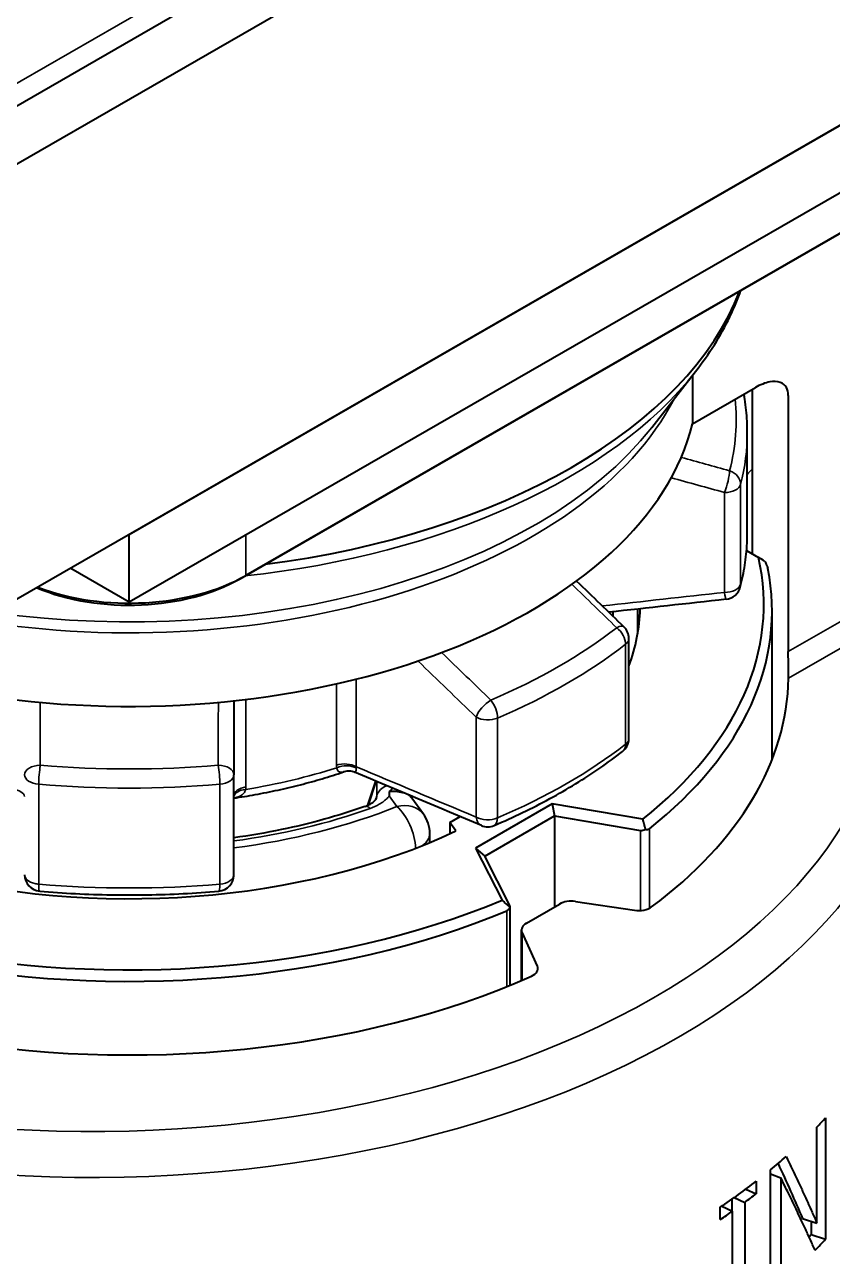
# Model space of a CAD drawing. Header units: millimetres. Extents: x 0 to 51860, y 0 to 5940.
# Drawn here: x 8018.12 to 8050.8, y 4172.62 to 4222.45 of the extents above; entities that cross this region are included whole.
import ezdxf

# ---------------------------------------------------------------- set-up
doc = ezdxf.new("R2010")
doc.units = ezdxf.units.MM
doc.header["$LTSCALE"] = 10
doc.layers.add('가시적인 것(ISO)', color=3, linetype='Continuous', lineweight=40)
doc.layers.add('가시적인 좁은 것(ISO)', color=3, linetype='Continuous', lineweight=35)

msp = doc.modelspace()

# ---------------------------------------------------------------- linework, layer by layer
at = {"layer": '가시적인 것(ISO)'}
for p, q in [((7719.6306, 4047.4586), (8041.1284, 4232.5969)), ((8044.8417, 4232.3706), (7717.027, 4043.5947)), ((8069.4962, 4228.9636), (7692.3726, 4011.7926)), ((8022.3557, 4201.8173), (8069.4962, 4228.9636)), ((8022.3557, 4199.0921), (8069.4962, 4226.2385)), ((8062.4251, 4220.5262), (8027.0698, 4200.1664)), ((8026.8341, 4200.0296), (8062.1894, 4220.3894)), ((8043.4901, 4206.1504), (8045.2591, 4208.4107)), ((8045.14, 4208.2585), (8045.14, 4206.3008)), ((8045.14, 4206.3008), (8047.6819, 4207.7646)), ((8047.5611, 4201.0314), (8047.5611, 4207.6951)), ((8049.0124, 4207.4407), (8049.0124, 4197.0851)), ((8047.3557, 4201.9148), (8047.3557, 4205.9557)), ((8022.3557, 4199.0921), (8022.3557, 4201.8173)), ((8047.3238, 4201.1681), (8047.8091, 4200.8886)), ((8019.9896, 4200.4547), (8022.3557, 4199.0921)), ((8041.919, 4198.6908), (8041.919, 4198.5145)), ((8042.9191, 4198.8013), (8042.9191, 4197.7983)), ((8048.3557, 4192.7078), (8048.3557, 4198.7144)), ((8041.919, 4198.1963), (8041.919, 4198.1963)), ((8042.5648, 4193.5658), (8042.5648, 4197.6066)), ((8026.5891, 4195.0922), (8026.5891, 4192.0944)), ((8026.5891, 4188.0536), (8026.5891, 4192.0944)), ((8032.3183, 4191.8403), (8031.997, 4190.8655)), ((8034.2547, 4190.5073), (8033.7791, 4191.159)), ((8039.4662, 4190.9236), (8036.3579, 4189.1336)), ((8043.1262, 4190.3037), (8039.4662, 4190.9236)), ((8039.4662, 4190.9236), (8039.562, 4190.4348)), ((8035.3193, 4190.1643), (8035.7384, 4190.4057)), ((8035.5658, 4189.8344), (8035.3193, 4190.1643)), ((8035.3193, 4190.1643), (8035.3193, 4189.7183)), ((8036.7336, 4188.806), (8039.562, 4190.4348)), ((8039.562, 4190.4348), (8043.0321, 4189.847)), ((8039.562, 4190.4348), (8039.562, 4186.7545)), ((8034.511, 4189.3619), (8034.511, 4189.7213)), ((8036.3579, 4189.1336), (8036.7336, 4188.806)), ((8036.3579, 4189.1336), (8037.4344, 4187.026)), ((8037.7542, 4186.8077), (8036.7336, 4188.806)), ((8037.7677, 4183.5882), (8037.7677, 4186.7646)), ((8038.4173, 4186.0953), (8039.7639, 4186.8708)), ((8040.4023, 4186.971), (8042.7908, 4186.615)), ((8038.222, 4183.7776), (8038.222, 4185.8239)), ((8038.8615, 4184.3522), (8038.2433, 4185.7277)), ((8050.5234, 4178.223), (8050.5234, 4173.3178)), ((8050.1708, 4173.9621), (8050.1708, 4177.8458)), ((8048.293, 4171.2071), (8048.293, 4176.1124)), ((8048.293, 4175.9517), (8048.7128, 4175.7903)), ((8048.7128, 4175.7903), (8048.7128, 4171.5608)), ((8047.2927, 4175.332), (8047.7152, 4175.1508)), ((8047.7152, 4175.6516), (8047.7152, 4175.1508)), ((8046.7268, 4174.9245), (8046.7268, 4174.4556)), ((8046.8248, 4174.9934), (8047.2523, 4174.8012)), ((8047.2523, 4174.8012), (8047.2523, 4170.8977)), ((8046.2634, 4174.106), (8046.2634, 4174.6068)), ((8046.3224, 4174.6465), (8046.7541, 4174.4427)), ((8046.7541, 4170.5392), (8046.7541, 4174.4427)), ((8049.5873, 4174.1478), (8050.1708, 4173.9621)), ((8049.9329, 4174.0379), (8049.9329, 4173.4959)), ((8049.9329, 4173.4959), (8050.5234, 4173.3178))]:
    msp.add_line(p, q, dxfattribs=at)
for centre, radius, start, end in [((8046.4262, 4199.8609), 0.6667, 276.33522, 345.57018), ((8041.8982, 4197.6066), 0.6667, 0, 45.91535), ((8041.8982, 4193.5658), 0.6667, 307.8188, 0), ((8033.1777, 4189.7213), 1.3333, 0, 36.12263), ((8036.8541, 4190.6611), 0.6667, 247.27669, 293.13354), ((8018.7891, 4188.0536), 0.6667, 180, 265.12284), ((8025.9224, 4188.0536), 0.6667, 274.87716, 0)]:
    msp.add_arc(centre, radius, start, end, dxfattribs=at)
for centre, major_axis, ratio, start_param, end_param in [((8022.3557, 4214.8371), (25.3011, 0), 0.5758617, 4.9313106, 6.0642637), ((8022.3557, 4208.1107), (23, 0), 0.5758617, 4.4589774, 6.1461037), ((8022.3557, 4198.9869), (25.6667, 0), 0.5758617, 5.655243, 6.4122055), ((7878.7937, 4298.0633), (-256.6027, 148.1499), 0.0015778, 3.9929747, 3.9942563), ((8022.3557, 4202.881), (-6.6667, 0), 0.5758617, 0.9826053, 2.3561945), ((8022.3557, 4198.7144), (26, 0), 0.5758617, 5.655243, 6.3985225), ((8022.3557, 4202.6085), (6.3333, 0), 0.5758617, 4.081007, 5.4977871), ((8046.4262, 4199.8609), (0.0736, -0.6626), 0.077522, 6.2830174, 6.2831812), ((8022.3557, 4198.9869), (20.6667, 0), 0.5758617, 6.0723677, 6.2685303), ((8022.3557, 4196.12), (26.6667, 0), 0.5758617, 5.6271074, 6.2755288), ((8032.8868, 4190.1198), (0.7718, 1.1555), 0.5748526, 6.0754487, 6.2976784), ((8032.103, 4190.1905), (-0.2238, 0.628), 0.4302636, 6.2830979, 6.2831746), ((7913.4689, 4151.0208), (93.6927, 99.7299), 0.9617983, 5.7406159, 5.7437633), ((8022.3557, 4198.9869), (-20.6667, 0), 0.5758617, 1.1359512, 2.2642476), ((8043.1262, 4190.3037), (-0.1091, -0.4536), 0.694389, 0.0474816, 0.6600724), ((8022.3557, 4198.9869), (-25.6667, 0), 0.5758617, 1.2247253, 2.1987386), ((8044.3301, 4226.4038), (97.8529, -95.7891), 0.2440773, 4.8783267, 4.8814719), ((8037.4344, 4187.026), (0.3283, -0.2774), 0.2076062, 6.1302801, 6.7428709), ((8040.2353, 4186.5994), (0.6667, 0), 0.5758617, 1.3175267, 2.3561945), ((8042.9579, 4186.9867), (0.6667, 0), 0.5758617, 4.4591194, 5.6271074), ((8022.3557, 4198.7144), (26, 0), 0.5758617, 4.370937, 5.3403313), ((8038.8887, 4185.8239), (-0.6667, 0), 0.5758617, 5.4977871, 6.5364549), ((8038.2161, 4184.2561), (0.6667, 0), 0.5758617, 5.3684668, 6.5364549), ((8022.3557, 4196.12), (26.6667, 0), 0.5758617, 4.4078036, 5.3684668), ((8020.8378, 4187.1797), (33.5133, 0), 0.5758617, 5.7783725, 5.8005703), ((8020.8378, 4187.1797), (33.5133, 0), 0.5758617, 5.6724615, 5.706266), ((8020.8378, 4187.1797), (33.5133, 0), 0.5758617, 5.5736595, 5.6430095), ((8020.8378, 4186.6788), (-33.5133, 0), 0.5758617, 2.4786387, 2.5014169), ((8020.8378, 4186.6788), (-33.5133, 0), 0.5758617, 2.4320669, 2.454845), ((8020.8378, 4182.2744), (-32.8467, 0), 0.5758617, 2.6537049, 2.6589777), ((8020.8378, 4182.2744), (-33.5133, 0), 0.5758617, 2.6322823, 2.6589777)]:
    msp.add_ellipse(centre, major_axis=major_axis, ratio=ratio, start_param=start_param, end_param=end_param, dxfattribs=at)
for points, knots in [([(8045.2591, 4208.4107), (8045.5356, 4208.764), (8045.7905, 4209.1255), (8046.2547, 4209.8637), (8046.4639, 4210.2403), (8046.8198, 4210.9768), (8046.9701, 4211.3359), (8047.0989, 4211.6993)], [5.07436059, 5.07436059, 5.07436059, 5.07436059, 5.15036511, 5.15036511, 5.22636963, 5.22636963, 5.29651792, 5.29651792, 5.29651792, 5.29651792]), ([(8049.0124, 4207.4407), (8049.0124, 4207.5611), (8048.9822, 4207.6839), (8048.881, 4207.8614), (8048.7851, 4207.9367), (8048.5719, 4208.0164), (8048.4094, 4208.0201), (8048.0887, 4207.9609), (8047.8679, 4207.8717), (8047.6819, 4207.7646)], [0, 0, 0, 0, 0.06627363, 0.06627363, 0.14484515, 0.14484515, 0.24188936, 0.24188936, 0.36026454, 0.36026454, 0.36026454, 0.36026454]), ([(8047.3557, 4205.9557), (8047.3557, 4206.1045), (8047.3519, 4206.2533), (8047.3367, 4206.5506), (8047.3253, 4206.6992), (8047.295, 4206.996), (8047.276, 4207.1442), (8047.2427, 4207.3609), (8047.2313, 4207.4295), (8047.2191, 4207.4981)], [5.49778714, 5.49778714, 5.49778714, 5.49778714, 5.52720821, 5.52720821, 5.55662927, 5.55662927, 5.58605034, 5.58605034, 5.59971661, 5.59971661, 5.59971661, 5.59971661]), ([(8047.0719, 4199.6948), (8047.1096, 4199.8413), (8047.1435, 4199.9882), (8047.204, 4200.2828), (8047.2305, 4200.4305), (8047.276, 4200.7263), (8047.295, 4200.8745), (8047.3253, 4201.1713), (8047.3367, 4201.3199), (8047.3519, 4201.6173), (8047.3557, 4201.7661), (8047.3557, 4201.9148)], [5.35068182, 5.35068182, 5.35068182, 5.35068182, 5.38010288, 5.38010288, 5.40952395, 5.40952395, 5.43894501, 5.43894501, 5.46836608, 5.46836608, 5.49778714, 5.49778714, 5.49778714, 5.49778714]), ([(8048.0564, 4200.7454), (8048.0805, 4200.7026), (8048.1019, 4200.6611), (8048.1508, 4200.5539), (8048.172, 4200.4918), (8048.183, 4200.4374)], [1.019908115, 1.019908115, 1.019908115, 1.019908115, 1.045079287, 1.045079287, 1.087850126, 1.087850126, 1.087850126, 1.087850126]), ([(8049.0216, 4196.0025), (8049.0225, 4196.0717), (8049.0226, 4196.1605), (8049.0211, 4196.3638), (8049.0194, 4196.4782), (8049.0165, 4196.6736), (8049.0151, 4196.763), (8049.013, 4196.9351), (8049.0124, 4197.0177), (8049.0124, 4197.0851)], [-0.18240469, -0.18240469, -0.18240469, -0.18240469, -0.12830529, -0.12830529, -0.07420589, -0.07420589, -0.03710294, -0.03710294, 0, 0, 0, 0]), ([(8037.1161, 4190.048), (8037.5084, 4190.2157), (8037.8926, 4190.3901), (8038.6432, 4190.7521), (8039.0096, 4190.9396), (8039.7234, 4191.3271), (8040.0708, 4191.5272), (8040.7455, 4191.9393), (8041.0728, 4192.1513), (8041.7061, 4192.5868), (8042.0121, 4192.8103), (8042.3069, 4193.0391)], [4.56528365, 4.56528365, 4.56528365, 4.56528365, 4.62412578, 4.62412578, 4.68296791, 4.68296791, 4.74181005, 4.74181005, 4.80065218, 4.80065218, 4.85949431, 4.85949431, 4.85949431, 4.85949431]), ([(8026.5891, 4191.1544), (8026.8782, 4191.1973), (8027.1655, 4191.2447), (8027.761, 4191.3526), (8028.0687, 4191.4141), (8028.6778, 4191.5471), (8028.9792, 4191.6187), (8029.5748, 4191.7719), (8029.8689, 4191.8534), (8030.449, 4192.0263), (8030.735, 4192.1176), (8031.0164, 4192.2136)], [4.17928294, 4.17928294, 4.17928294, 4.17928294, 4.23205722, 4.23205722, 4.28952356, 4.28952356, 4.34698989, 4.34698989, 4.40445623, 4.40445623, 4.46192257, 4.46192257, 4.46192257, 4.46192257]), ([(8031.4666, 4192.1982), (8031.402, 4192.2255), (8031.3304, 4192.2423), (8031.1869, 4192.2507), (8031.1132, 4192.2424), (8031.035, 4192.2197), (8031.0257, 4192.2168), (8031.0164, 4192.2136)], [0, 0, 0, 0, 0.034395912, 0.034395912, 0.068870535, 0.068870535, 0.073594708, 0.073594708, 0.073594708, 0.073594708]), ([(8031.8792, 4190.8185), (8031.9879, 4190.8572), (8032.0842, 4190.9037), (8032.2264, 4190.9925), (8032.277, 4191.0359), (8032.3355, 4191.0998), (8032.3476, 4191.1218), (8032.3534, 4191.135), (8032.3542, 4191.137), (8032.3547, 4191.1386)], [0, 0, 0, 0, 0.06195668, 0.06195668, 0.1195836, 0.1195836, 0.17266686, 0.17266686, 0.18597232, 0.18597232, 0.18597232, 0.18597232]), ([(8032.8734, 4191.4158), (8032.8742, 4191.3875), (8032.8738, 4191.3588), (8032.8722, 4191.3298), (8032.8705, 4191.3008), (8032.8677, 4191.2714), (8032.8636, 4191.2416)], [-0.045826044, -0.045826044, -0.045826044, -0.045826044, -0.022476312, -0.022476312, -0.022476312, 0.000897662, 0.000897662, 0.000897662, 0.000897662]), ([(8033.0078, 4191.5507), (8032.9865, 4191.5289), (8032.9647, 4191.5066), (8032.9424, 4191.4842), (8032.9199, 4191.4616), (8032.8969, 4191.4387), (8032.8734, 4191.4158)], [-0.039407491, -0.039407491, -0.039407491, -0.039407491, -0.01978943, -0.01978943, -0.01978943, -0.000004617, -0.000004617, -0.000004617, -0.000004617]), ([(8033.4828, 4191.3511), (8033.4054, 4191.3746), (8033.3096, 4191.3969), (8033.0997, 4191.4217), (8032.9858, 4191.4242), (8032.8734, 4191.4158)], [-0.12195054, -0.12195054, -0.12195054, -0.12195054, -0.0704581, -0.0704581, -0.01930917, -0.01930917, -0.01930917, -0.01930917]), ([(8031.8792, 4190.8185), (8030.8201, 4190.441), (8029.6892, 4190.1259), (8027.8828, 4189.7501), (8027.2405, 4189.6393), (8026.5891, 4189.5492)], [1.80196763, 1.80196763, 1.80196763, 1.80196763, 2.00956903, 2.00956903, 2.12051686, 2.12051686, 2.12051686, 2.12051686]), ([(8043.2331, 4189.8989), (8043.2535, 4189.8928), (8043.2742, 4189.889), (8043.3135, 4189.8874), (8043.3322, 4189.8894), (8043.3666, 4189.8995), (8043.3823, 4189.9076), (8043.3959, 4189.9184)], [-0.124040267, -0.124040267, -0.124040267, -0.124040267, -0.113327898, -0.113327898, -0.10289833, -0.10289833, -0.092468761, -0.092468761, -0.092468761, -0.092468761]), ([(8018.7324, 4187.3893), (8019.2121, 4187.3484), (8019.6939, 4187.3156), (8020.6598, 4187.2663), (8021.144, 4187.2499), (8022.1132, 4187.2335), (8022.5982, 4187.2335), (8023.5674, 4187.2499), (8024.0516, 4187.2663), (8025.0176, 4187.3156), (8025.4993, 4187.3484), (8025.9791, 4187.3893)], [3.77988549, 3.77988549, 3.77988549, 3.77988549, 3.83872762, 3.83872762, 3.89756975, 3.89756975, 3.95641188, 3.95641188, 4.01525401, 4.01525401, 4.07409615, 4.07409615, 4.07409615, 4.07409615]), ([(8037.7501, 4186.7415), (8037.7432, 4186.7196), (8037.7339, 4186.6986), (8037.711, 4186.6612), (8037.6975, 4186.6446), (8037.6664, 4186.617), (8037.649, 4186.606), (8037.6302, 4186.5982)], [0.242719571, 0.242719571, 0.242719571, 0.242719571, 0.25343194, 0.25343194, 0.263861508, 0.263861508, 0.274291077, 0.274291077, 0.274291077, 0.274291077]), ([(8048.9269, 4176.6531), (8048.9635, 4176.5776), (8049.0364, 4176.4268), (8049.1267, 4176.2386), (8049.2163, 4176.0506), (8049.2875, 4175.9003), (8049.3758, 4175.7128), (8049.446, 4175.563), (8049.533, 4175.3759), (8049.6021, 4175.2264), (8049.6879, 4175.0398), (8049.756, 4174.8906), (8049.8573, 4174.6672), (8049.9911, 4174.3698), (8050.1059, 4174.1102), (8050.1708, 4173.9621)], [0, 0, 0, 0, 0.06662157, 0.13324314, 0.16655392, 0.23317549, 0.26648627, 0.33310784, 0.36641862, 0.43304019, 0.46635097, 0.53297254, 0.56628332, 0.66621568, 0.79945881, 0.79945881, 0.79945881, 0.79945881]), ([(8050.0977, 4172.8646), (8050.0647, 4172.9384), (8049.9984, 4173.086), (8049.9146, 4173.2708), (8049.8301, 4173.4559), (8049.762, 4173.6041), (8049.6763, 4173.7895), (8049.6071, 4173.9381), (8049.52, 4174.124), (8049.4498, 4174.273), (8049.3614, 4174.4594), (8049.2901, 4174.6087), (8049.2004, 4174.7955), (8049.1281, 4174.9452), (8049.024, 4175.1596), (8048.8924, 4175.4285), (8048.7775, 4175.6605), (8048.7128, 4175.7903)], [0, 0, 0, 0, 0.06666667, 0.13333333, 0.16666667, 0.23333333, 0.26666667, 0.33333333, 0.36666667, 0.43333333, 0.46666667, 0.53333333, 0.56666667, 0.63333333, 0.66666667, 0.75740768, 0.87222303, 0.87222303, 0.87222303, 0.87222303]), ([(8008.2951, 4158.138), (8011.6168, 4157.3516), (8015.1509, 4156.8819), (8022.2846, 4156.6175), (8025.8828, 4156.8215), (8032.7961, 4157.8839), (8036.1098, 4158.7426), (8042.1308, 4161.0449), (8044.8357, 4162.4898), (8049.3462, 4165.8495), (8051.1552, 4167.7649), (8053.231, 4171.2295), (8053.8105, 4172.6867), (8054.1105, 4174.1763)], [3.5369534, 3.5369534, 3.5369534, 3.5369534, 3.8627197, 3.8627197, 4.1877832, 4.1877832, 4.5131593, 4.5131593, 4.839651, 4.839651, 5.1655586, 5.1655586, 5.3823025, 5.3823025, 5.3823025, 5.3823025])]:
    msp.add_open_spline(points, degree=3, knots=knots, dxfattribs=at)
for points in [[(8040.4512, 4199.9353), (8041.0882, 4199.3189), (8041.7252, 4198.7023), (8042.362, 4198.0855)], [(8046.4998, 4199.1983), (8044.9185, 4199.0227), (8043.3371, 4198.8473), (8041.7556, 4198.6727)], [(8041.4614, 4198.6403), (8041.4612, 4198.6403), (8041.461, 4198.6402), (8041.4608, 4198.6402)], [(8031.0164, 4192.2136), (8031.0164, 4192.2136), (8031.0164, 4192.2136), (8031.0164, 4192.2136)], [(8036.5967, 4190.0461), (8034.8869, 4190.7622), (8033.177, 4191.479), (8031.4666, 4192.1982)], [(8048.5991, 4176.3685), (8048.9448, 4175.6226), (8049.2744, 4174.8825), (8049.5873, 4174.1478)]]:
    msp.add_open_spline(points, degree=3, dxfattribs=at)
at = {"layer": '가시적인 좁은 것(ISO)'}
for p, q in [((7720.1854, 4048.6837), (8041.6833, 4233.822)), ((8047.0857, 4199.8047), (8047.0857, 4203.8455)), ((8046.4262, 4203.5179), (8046.4262, 4199.477)), ((8027.0698, 4200.1664), (8027.0698, 4201.8067)), ((8056.046, 4201.1355), (8049.0124, 4197.0851)), ((8027.0698, 4200.1664), (8026.8341, 4200.0296)), ((8049.0216, 4196.0025), (8053.6368, 4198.6602)), ((8042.4336, 4197.3779), (8042.4336, 4193.337)), ((8035.5701, 4196.4823), (8035.5732, 4196.4818)), ((8030.7403, 4195.7774), (8030.7403, 4192.4865)), ((8031.536, 4192.4226), (8031.536, 4195.9667)), ((8027.0732, 4191.6118), (8027.0732, 4195.1475)), ((8036.3827, 4194.4305), (8036.3827, 4190.3896)), ((8037.2514, 4190.3528), (8037.2514, 4194.3936)), ((8018.6913, 4187.6738), (8018.6913, 4191.7147)), ((8026.0201, 4191.7147), (8026.0201, 4187.6738)), ((8032.0263, 4190.8788), (8032.3402, 4191.8311)), ((8032.3692, 4191.8189), (8032.3754, 4191.2775)), ((8033.1777, 4190.8113), (8032.8636, 4191.2416)), ((8043.0321, 4189.847), (8043.0321, 4186.6052)), ((8043.3959, 4186.6973), (8043.3959, 4189.9184)), ((8037.6302, 4186.5982), (8037.6302, 4183.5325)), ((8038.2433, 4183.7867), (8038.2433, 4185.7277)), ((8038.8615, 4184.3522), (8038.8615, 4184.1599))]:
    msp.add_line(p, q, dxfattribs=at)
for centre, major_axis, ratio, start_param, end_param in [((8022.3557, 4214.3549), (25.122, 0), 0.5758617, 4.8993952, 5.8597588), ((8022.3557, 4211.0862), (23, 0), 0.5758617, 4.4589774, 5.9950821), ((8022.3557, 4206.4712), (24.5498, 0), 0.5758617, 6.136081, 6.3413899), ((8022.3557, 4207.0207), (26.6667, 0), 0.5758617, 0.0273574, 0.0332605), ((8022.3557, 4211.6355), (23.1816, 0), 0.5758617, 4.4739151, 5.8597588), ((8022.3557, 4205.9557), (25, 0), 0.5758617, 6.13608, 6.2831853), ((7389.6441, 2214.738), (-2032.4925, -740.0297), 0.9506345, 4.0687419, 4.0696957), ((7286.1189, 2374.6893), (2362.6475, 0), 0.8175471, 1.243163, 1.2441211), ((8046.4262, 4203.9018), (-0.1784, -0.6424), 0.1851952, 0.982592, 2.5057712), ((8046.4262, 4203.9018), (0.6456, -0.1661), 0.8087172, 0.2051641, 1.4452243), ((8053.9398, 4191.4463), (11.1451, 19.3537), 0.5780931, 1.1992605, 1.2135242), ((8046.4262, 4203.9018), (0.6667, 0), 0.5758617, 4.7123891, 6.13608), ((8022.3557, 4201.9148), (25, 0), 0.5758617, 6.13608, 6.2831853), ((8075.0739, 3209.8469), (1298.2545, -1624.6172), 0.3074511, 1.9618057, 1.9631049), ((8046.4262, 4199.8609), (0.6667, 0), 0.5758617, 4.712389, 6.13608), ((8046.4262, 4199.8609), (0.6456, -0.1661), 0.8087172, 0, 0.2051641), ((7378.1975, 8216.9775), (-4959.3158, 0), 0.8175471, 1.704945, 1.7059495), ((8046.4262, 4199.8609), (0.0736, -0.6626), 0.077522, 5.3217484, 6.283018), ((8041.8982, 4197.6066), (0.4638, 0.4789), 0.3621878, 0, 0.8541799), ((8022.3557, 4206.4712), (-24.5498, 0), 0.5758617, 2.2090892, 2.5032998), ((8041.8982, 4197.6066), (-0.4088, 0.5266), 0.6565836, 3.8436954, 5.0837555), ((8041.8982, 4197.6066), (0.6667, 0), 0.5758617, 5.6448925, 6.2831853), ((8022.3557, 4205.9557), (25, 0), 0.5758617, 5.3506818, 5.6448925), ((8020.8378, 4196.1961), (32.18, 0), 0.5758617, 4.359902, 6.3225007), ((7476.9078, 2613.2028), (1227.1028, -2130.8985), 0.5780931, 2.0305317, 2.0319564), ((7072.6203, 2592.1986), (-613.3402, 2074.2429), 0.7857002, 5.3363044, 5.337679), ((8036.8541, 4194.702), (0.4638, 0.4789), 0.3621878, 0.9494134, 2.4725926), ((8036.8541, 4194.702), (0.2619, -0.6131), 0.4871152, 0.8508021, 2.0908622), ((8020.8378, 4195.106), (33.5133, 0), 0.5758617, 4.359902, 6.2831853), ((7311.9396, 2988.1958), (429.6024, 2119.9294), 0.2647652, 5.3691727, 5.3706279), ((8704.5544, 3034.5322), (412.4027, -2038.3582), 0.2643861, 4.0542474, 4.0557609), ((8036.8541, 4194.702), (0.6667, 0), 0.5758617, 3.9269909, 5.3506818), ((8022.3557, 4201.9148), (-25, 0), 0.5758617, 2.2090892, 2.5032998), ((8041.8982, 4193.5658), (0.4088, -0.5266), 0.6565836, 0, 0.7021027), ((8041.8982, 4193.5658), (0.6667, 0), 0.5758617, 5.6448925, 6.2831853), ((8018.7891, 4192.0944), (-0.6667, 0), 0.5889212, 4.7600058, 6.2831849), ((8018.7891, 4192.0944), (0.0567, 0.6643), 0.1198322, 0.9495157, 2.1895758), ((8022.3557, 4206.4712), (-24.5498, 0), 0.5758617, 1.423691, 1.7179017), ((8025.9224, 4192.0944), (0.6667, 0), 0.5889212, 0, 1.5231795), ((8025.9224, 4192.0944), (0.0567, -0.6643), 0.1198322, 0.9520168, 2.192077), ((8022.3557, 4201.0519), (-17.2333, 0), 0.5758617, 1.8477249, 2.0792659), ((8031.0646, 4192.1511), (0.6667, 0), 0.5758617, 1.432155, 2.0789119), ((8031.9185, 4192.8646), (-0.9692, -0.938), 0.7141412, 5.678362, 5.7735886), ((8031.0702, 4192.0481), (0.6627, 0.0727), 0.6123427, 0.7318386, 2.0142584), ((8031.0646, 4192.1511), (0.6667, 0), 0.5758617, 0.7853982, 1.432155), ((8032.1236, 4192.4895), (-0.565, -0.238), 0.7168071, 5.8949514, 6.0019529), ((7543.2235, 8668.1263), (-2583.4211, 4486.1832), 0.5780931, 2.4919241, 2.4932602), ((8018.7891, 4192.0944), (-0.6667, 0), 0.5758617, 0.0000001, 1.423691), ((8022.3557, 4205.9557), (25, 0), 0.5758617, 4.5652837, 4.8594943), ((8025.9224, 4192.0944), (0.6667, 0), 0.5758617, 4.8594943, 6.2831853), ((8033.0222, 4191.1481), (-0.6666, -0.0076), 0.8175296, 5.0933778, 6.0295316), ((8017.4618, 4191.1367), (0.6623, 0.0759), 0.5509814, 0.0333756, 1.2295519), ((8027.2496, 4191.1367), (-0.6623, 0.0759), 0.5509814, 5.0536334, 6.2498097), ((8027.2557, 4191.2426), (-0.6667, 0), 0.5758617, 5.6364284, 6.2831853), ((8027.2557, 4191.2426), (0.6667, 0), 0.5758617, 1.8480789, 2.4948358), ((8025.7758, 4191.3994), (1.2094, 0.5971), 0.7863919, 5.8177407, 5.9129673), ((8051.9971, 4701.51), (-147.751, -738.5105), 0.1445144, 0.8369765, 0.837375), ((8022.3557, 4199.8045), (-19, 0), 0.5758617, 1.7954893, 2.1767864), ((8022.3557, 4199.8045), (18.5209, 0), 0.5758617, 4.9429987, 5.2666158), ((8032.103, 4190.1905), (-0.2238, 0.628), 0.4302637, 5.5913777, 6.2831086), ((8033.1777, 4189.7213), (1.077, 0.786), 0.7536901, 0, 1.0679099), ((8033.1777, 4189.7213), (0.4942, -1.2384), 0.4656553, 0.8983056, 2.4330656), ((8036.8541, 4190.6611), (-0.6667, 0), 0.5758617, 0.7853982, 2.2090892), ((8036.8541, 4190.6611), (-0.2575, -0.6149), 0.650353, 5.4183058, 6.2831853), ((8036.8541, 4190.6611), (0.2619, -0.6131), 0.4871152, 0, 0.8508021), ((8033.1777, 4189.7213), (1.3333, 0), 0.5758617, 5.6090749, 6.2831853), ((8018.7891, 4188.0536), (-0.6667, 0), 0.5758617, 0, 1.1780972), ((8018.7891, 4188.0536), (0.6667, 0), 0.5758617, 4.3196899, 4.5652837), ((8018.7891, 4188.0536), (-0.0567, -0.6643), 0.1198322, 5.3311685, 6.2831853), ((8022.3557, 4201.9148), (-25, 0), 0.5758617, 1.423691, 1.7179017), ((8025.9224, 4188.0536), (0.0567, -0.6643), 0.1198322, 0, 0.9520168), ((8025.9224, 4188.0536), (0.6667, 0), 0.5758617, 4.8594943, 6.2831853), ((8020.8378, 4176.5749), (33.5133, 0), 0.5758617, 4.3220109, 6.167586)]:
    msp.add_ellipse(centre, major_axis=major_axis, ratio=ratio, start_param=start_param, end_param=end_param, dxfattribs=at)
msp.add_open_spline([(8018.7532, 4194.9203), (8018.7542, 4194.9206), (8018.7553, 4194.9208), (8018.7563, 4194.921)], degree=3, dxfattribs=at)
for points, knots in [([(8030.7456, 4192.3834), (8030.7537, 4192.3462), (8030.7661, 4192.3139), (8030.7987, 4192.2594), (8030.8192, 4192.2383), (8030.8573, 4192.2145), (8030.8731, 4192.208), (8030.9061, 4192.1999), (8030.9233, 4192.1983), (8030.9653, 4192.1998), (8030.9906, 4192.2048), (8031.0164, 4192.2136)], [-0.0292584, -0.0292584, -0.0292584, -0.0292584, 0.4109094, 0.4109094, 0.8849974, 0.8849974, 1.1813025, 1.1813025, 1.4776075, 1.4776075, 1.881597, 1.881597, 1.881597, 1.881597]), ([(8031.4666, 4192.1982), (8031.4704, 4192.1967), (8031.4739, 4192.1956), (8031.4846, 4192.1939), (8031.4911, 4192.195), (8031.5031, 4192.2021), (8031.5084, 4192.2082), (8031.5204, 4192.2307), (8031.526, 4192.2511), (8031.5326, 4192.3045), (8031.534, 4192.3364), (8031.5334, 4192.3733)], [1.5371356, 1.5371356, 1.5371356, 1.5371356, 1.6785815, 1.6785815, 1.9748865, 1.9748865, 2.2711915, 2.2711915, 2.7452796, 2.7452796, 3.1854474, 3.1854474, 3.1854474, 3.1854474]), ([(8026.5891, 4191.1566), (8026.5954, 4191.158), (8026.6018, 4191.1593), (8026.6429, 4191.1686), (8026.6767, 4191.1778), (8026.7415, 4191.1991), (8026.7724, 4191.2111), (8026.8371, 4191.2409), (8026.8701, 4191.2593), (8026.9463, 4191.3113), (8026.9849, 4191.3475), (8027.0402, 4191.4246), (8027.0583, 4191.4645), (8027.0674, 4191.506)], [-1.8536789, -1.8536789, -1.8536789, -1.8536789, -1.8048065, -1.8048065, -1.5349884, -1.5349884, -1.2651704, -1.2651704, -0.9423284, -0.9423284, -0.4434409, -0.4434409, 0, 0, 0, 0]), ([(8032.103, 4190.7355), (8032.2351, 4190.7826), (8032.359, 4190.8394), (8032.5338, 4190.9418), (8032.5937, 4190.9824), (8032.6968, 4191.0633), (8032.7414, 4191.1034), (8032.8015, 4191.166), (8032.8203, 4191.1873), (8032.8468, 4191.2197), (8032.8554, 4191.2306), (8032.8636, 4191.2416)], [0, 0, 0, 0, 0.69916, 0.69916, 1.1115881, 1.1115881, 1.4821175, 1.4821175, 1.6673822, 1.6673822, 1.7604128, 1.7604128, 1.7604128, 1.7604128]), ([(8032.3754, 4191.2775), (8032.3757, 4191.2697), (8032.3758, 4191.2619), (8032.3749, 4191.2205), (8032.3694, 4191.1863), (8032.3577, 4191.1477), (8032.3563, 4191.1431), (8032.3547, 4191.1386)], [0, 0, 0, 0, 0.09918501, 0.09918501, 0.52615172, 0.52615172, 0.58335432, 0.58335432, 0.58335432, 0.58335432])]:
    msp.add_open_spline(points, degree=3, knots=knots, dxfattribs=at)

doc.saveas('drawing.dxf')
